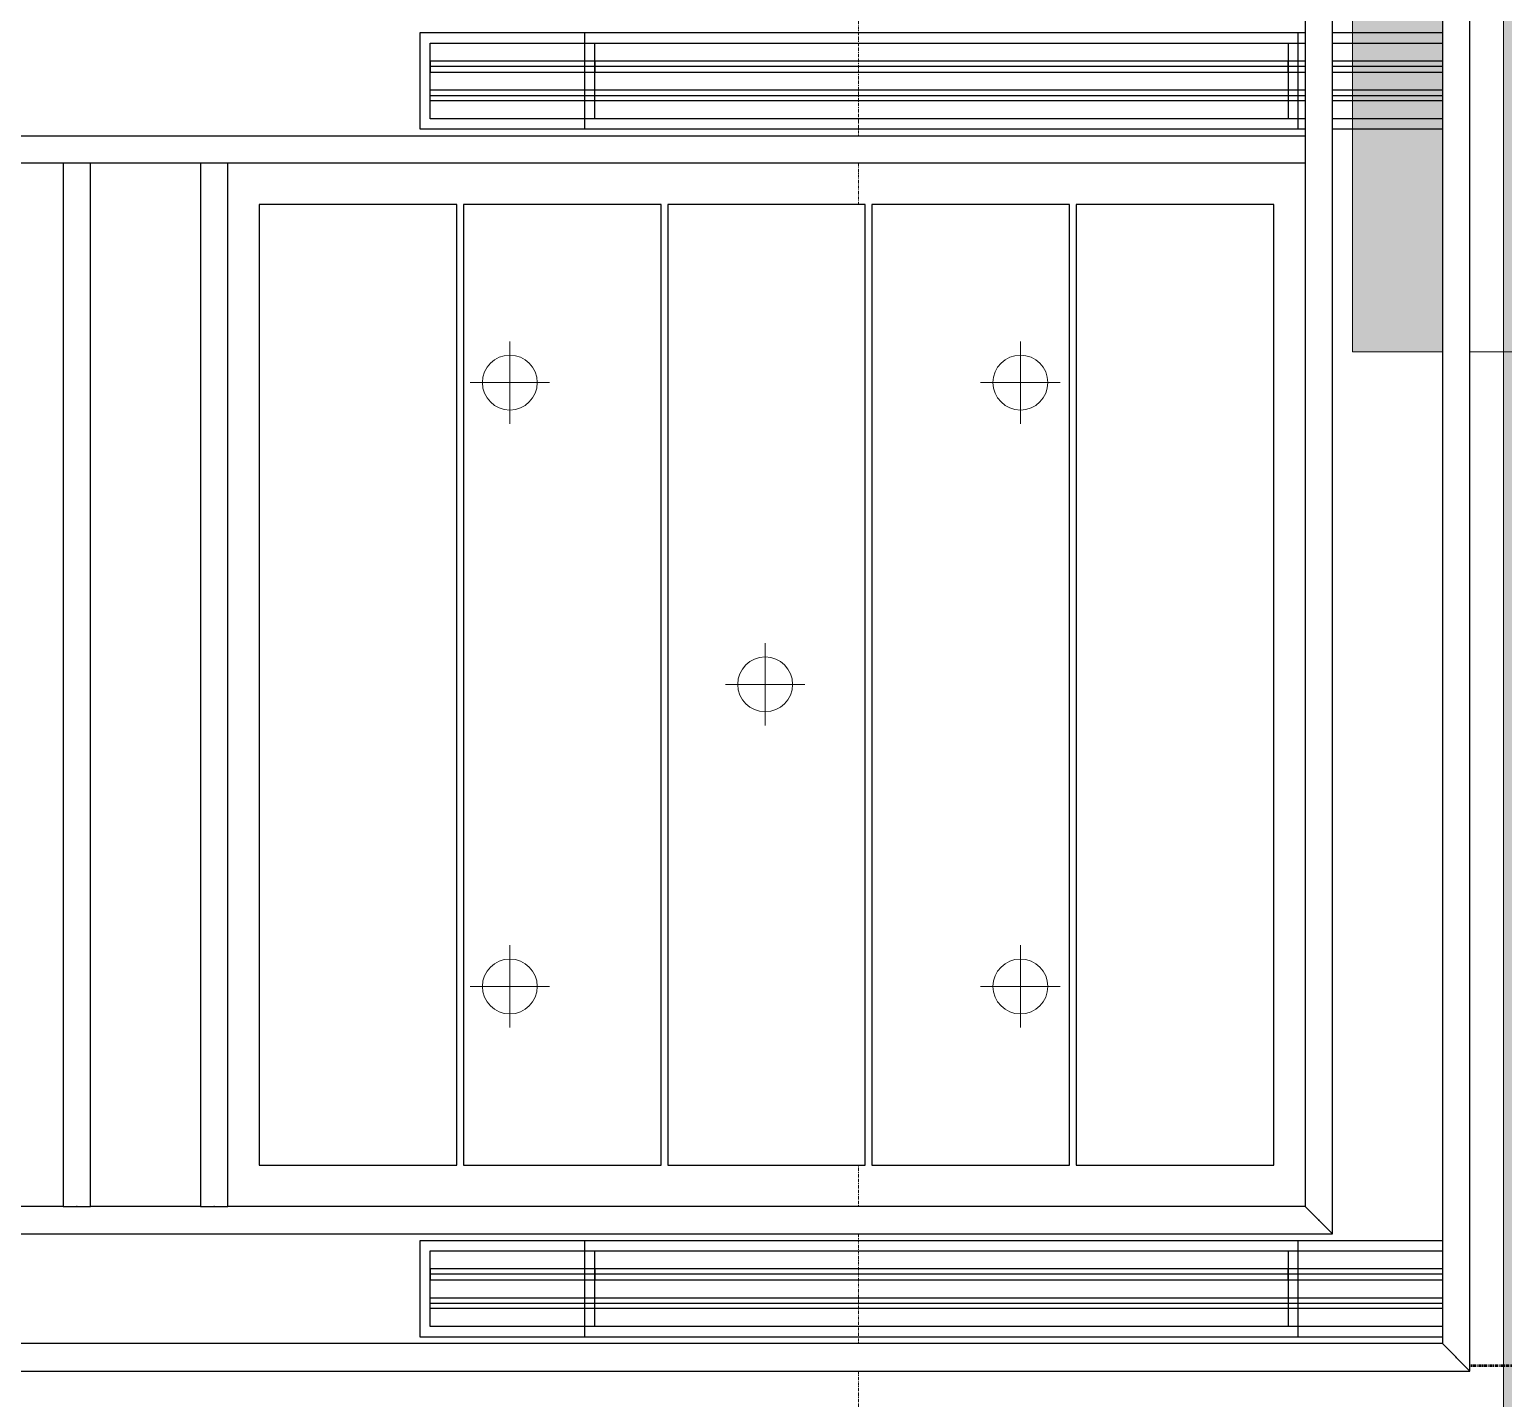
# Model space of a CAD drawing. Header units: millimetres. Extents: x -794334 to -714814, y -17806 to 22403.
# Drawn here: x -780392 to -777707, y 5080 to 7573 of the extents above; entities that cross this region are included whole.
import ezdxf
from ezdxf.xclip import XClip

# ---------------------------------------------------------------- set-up
doc = ezdxf.new("R2010")
doc.units = ezdxf.units.MM
doc.header["$XCLIPFRAME"] = 0
doc.linetypes.add('DPA_Grid _ Level 100', pattern=[10, 5.5, -1.6, 1.3, -1.6])
for name, color, linetype in [('000 - WIPEOUT', 250, 'Continuous'), ('001 - ASCESSORIES', 251, 'Continuous'), ('A04_TUBE SERIES', 2, 'Continuous'), ('A11_ALU.SOLID SHEET', 2, 'Continuous')]:
    doc.layers.add(name, color=color, linetype=linetype)
for name, color, linetype, lineweight in [('A-ANNO-NOTE', 3, 'Continuous', 25), ('A-DETL-GENF', 2, 'Continuous', 9), ('A-GENM', 1, 'Continuous', 9), ('E-LITE-EQPM', 2, 'Continuous', 9), ('G-ANNO-SECL', 3, 'Continuous', 9), ('S-GRID', 251, 'Continuous', 9)]:
    doc.layers.add(name, color=color, linetype=linetype, lineweight=lineweight)

# ---------------------------------------------------------------- blocks, each defined once
blk = doc.blocks.new('DPA_AN_Section Line - UP-Left-16261544-4252-01 ENLARGED CONCOURSE LEVEL - REFLECTED CEILING PLAN - SHEET 3')
at = {"layer": 'A-ANNO-NOTE', "lineweight": 9}
blk.add_hatch(color=256, dxfattribs=at).paths.add_polyline_path([(105, -9), (103, -9), (103, 0), (105, 0)])
blk.add_line((7.5, 0), (105, 0), dxfattribs=at)
at = {"layer": 'A-ANNO-NOTE', "lineweight": 18}
for p, q in [((105, 0), (103, 0)), ((103, 0), (103, -9)), ((105, -9), (105, 0))]:
    blk.add_line(p, q, dxfattribs=at)
blk = doc.blocks.new('*U804')
at = {"layer": 'S-GRID', "linetype": 'DPA_Grid _ Level 100'}
blk.add_line((0, -21385.5), (0, 16671.4), dxfattribs=at)
blk = doc.blocks.new('Curved Concourse Ceiling5 - Curved Concourse Ceiling-12515229-4252-01 ENLARGED CONCOURSE LEVEL - REFLECTED CEILING PLAN - SHEET 3')
at = {"layer": 'A-GENM'}
h = blk.add_hatch(color=256, dxfattribs=at)
h.paths.add_polyline_path([(-768763.3, 4129), (-768657.5, 4129), (-768657.5, 9894), (-777707.5, 9894), (-777707.4, 4129), (-769849.3, 4129)])
h.paths.add_polyline_path([(-768857.5, 4329), (-777507.5, 4329), (-777507.5, 9694), (-768857.5, 9694), (-768857.5, 4419.9)])
blk.add_line((-777707.5, 9894), (-777707.5, 4129), dxfattribs=at)
blk.add_line((-777707.5, 9894), (-777707.5, 4129), dxfattribs=at)
blk = doc.blocks.new('*U1029')
at = {"layer": 'A-GENM'}
blk.add_blockref('Curved Concourse Ceiling5 - Curved Concourse Ceiling-12515229-4252-01 ENLARGED CONCOURSE LEVEL - REFLECTED CEILING PLAN - SHEET 3', (778882.4, -3579), dxfattribs=at)
blk = doc.blocks.new('*U1050')
at = {"layer": '001 - ASCESSORIES', "color": 0, "linetype": 'ByBlock'}
blk.add_lwpolyline([(800, 87.5), (-800, 87.5), (-800, -87.5), (800, -87.5)], close=True, dxfattribs=at)
at = {"layer": '001 - ASCESSORIES', "linetype": 'ByBlock'}
for points in [[(-781.5, 69), (781.5, 69), (781.5, -69), (-781.5, -69)], [(781.5, 36.3), (-781.5, 36.3), (-781.5, 16.3), (781.5, 16.3)], [(-781.5, -16.3), (781.5, -16.3), (781.5, -36.3), (-781.5, -36.3)]]:
    blk.add_lwpolyline(points, close=True, dxfattribs=at)
for points in [[(781.5, 26.3), (-781.5, 26.3)], [(-781.5, -26.3), (781.5, -26.3)]]:
    blk.add_lwpolyline(points, dxfattribs=at)
blk = doc.blocks.new('*U1630')
for p in [(-33900, 3900.5), (-33900, 1700.5)]:
    blk.add_blockref('*U1050', p)
blk = doc.blocks.new('*U1525')
blk.add_attdef('EXTR.OVL-LENGTH_', (-25, -59.1), '', height=5)
blk.add_wipeout([(-25, 25), (25, -25), (25, 13600), (-25, 13550)]).dxf.layer = '000 - WIPEOUT'
at = {"layer": 'A04_TUBE SERIES', "color": 0}
blk.add_lwpolyline([(-25, 25), (25, -25), (25, 13600), (-25, 13550)], close=True, dxfattribs=at)
blk = doc.blocks.new('*U1527')
blk.add_attdef('EXTR.OVL-LENGTH_', (-25, -59.1), '', height=5)
blk.add_wipeout([(-25, 25), (25, -25), (25, 4675), (-25, 4625)]).dxf.layer = '000 - WIPEOUT'
blk.add_point((0, 0))
at = {"layer": 'A04_TUBE SERIES', "color": 0}
blk.add_lwpolyline([(-25, 25), (25, -25), (25, 4675), (-25, 4625)], close=True, dxfattribs=at)
blk = doc.blocks.new('*U1532')
blk.add_attdef('EXTR.OVL-LENGTH_', (-25, -59.1), '', height=5)
blk.add_wipeout([(-25, 25), (25, -25), (25, 13100), (-25, 13050)]).dxf.layer = '000 - WIPEOUT'
at = {"layer": 'A04_TUBE SERIES', "color": 0}
blk.add_lwpolyline([(-25, 25), (25, -25), (25, 13100), (-25, 13050)], close=True, dxfattribs=at)
blk = doc.blocks.new('*U1533')
blk.add_attdef('EXTR.OVL-LENGTH_', (-25, -59.1), '', height=5)
blk.add_wipeout([(-25, 25), (25, -25), (25, 4175), (-25, 4125)]).dxf.layer = '000 - WIPEOUT'
blk.add_point((0, 0))
at = {"layer": 'A04_TUBE SERIES', "color": 0}
blk.add_lwpolyline([(-25, 25), (25, -25), (25, 4175), (-25, 4125)], close=True, dxfattribs=at)
blk = doc.blocks.new('*U1538')
blk.add_attdef('EXTR.OVL-LENGTH_', (-25, -59.1), '', height=5)
blk.add_wipeout([(-25, 0), (25, 0), (25, 4625), (-25, 4625)]).dxf.layer = '000 - WIPEOUT'
at = {"layer": 'A04_TUBE SERIES', "color": 0}
blk.add_lwpolyline([(-25, 0), (25, 0), (25, 4625), (-25, 4625)], close=True, dxfattribs=at)
blk = doc.blocks.new('*U1539')
blk.add_attdef('EXTR.OVL-LENGTH_', (-25, -59.1), '', height=5)
blk.add_wipeout([(-25, 0), (25, 0), (25, 1900), (-25, 1900)]).dxf.layer = '000 - WIPEOUT'
blk.add_point((0, 0))
at = {"layer": 'A04_TUBE SERIES', "color": 0}
blk.add_lwpolyline([(-25, 0), (25, 0), (25, 1900), (-25, 1900)], close=True, dxfattribs=at)
blk = doc.blocks.new('*U1540')
blk.add_attdef('EXTR.OVL-LENGTH_', (-25, -59.1), '', height=5)
blk.add_wipeout([(-25, 0), (25, 0), (25, 1900), (-25, 1900)]).dxf.layer = '000 - WIPEOUT'
blk.add_point((0, 0))
at = {"layer": 'A04_TUBE SERIES', "color": 0}
blk.add_lwpolyline([(-25, 0), (25, 0), (25, 1900), (-25, 1900)], close=True, dxfattribs=at)
blk = doc.blocks.new('*U1541')
at = {"color": 6}
blk.add_point((-37.5, 0), dxfattribs=at)
at = {"color": 3}
blk.add_wipeout([(-875, -564), (875, -564), (875, -924), (-875, -924)], dxfattribs=at).dxf.layer = '000 - WIPEOUT'
at = {"layer": 'A11_ALU.SOLID SHEET', "color": 0, "linetype": 'ByBlock'}
blk.add_lwpolyline([(875, -924), (-875, -924), (-875, -564), (875, -564)], close=True, dxfattribs=at)
at = {"color": 3}
blk.add_wipeout([(-875, -192), (875, -192), (875, -552), (-875, -552)], dxfattribs=at).dxf.layer = '000 - WIPEOUT'
at = {"layer": 'A11_ALU.SOLID SHEET', "color": 0, "linetype": 'ByBlock'}
blk.add_lwpolyline([(875, -552), (-875, -552), (-875, -192), (875, -192)], close=True, dxfattribs=at)
at = {"color": 3}
blk.add_wipeout([(-875, 180), (875, 180), (875, -180), (-875, -180)], dxfattribs=at).dxf.layer = '000 - WIPEOUT'
at = {"layer": 'A11_ALU.SOLID SHEET', "color": 0, "linetype": 'ByBlock'}
blk.add_lwpolyline([(875, -180), (-875, -180), (-875, 180), (875, 180)], close=True, dxfattribs=at)
at = {"color": 3}
blk.add_wipeout([(-875, 552), (875, 552), (875, 192), (-875, 192)], dxfattribs=at).dxf.layer = '000 - WIPEOUT'
at = {"layer": 'A11_ALU.SOLID SHEET', "color": 0, "linetype": 'ByBlock'}
blk.add_lwpolyline([(875, 192), (-875, 192), (-875, 552), (875, 552)], close=True, dxfattribs=at)
at = {"color": 3}
blk.add_wipeout([(-875, 924), (875, 924), (875, 564), (-875, 564)], dxfattribs=at).dxf.layer = '000 - WIPEOUT'
at = {"layer": 'A11_ALU.SOLID SHEET', "color": 0, "linetype": 'ByBlock'}
blk.add_lwpolyline([(875, 564), (-875, 564), (-875, 924), (875, 924)], close=True, dxfattribs=at)
blk = doc.blocks.new('A$Cb9d11952')
at = {"layer": 'A04_TUBE SERIES', "color": 2, "rotation": 270}
for name, p in [('*U1532', (-6537.5, 275)), ('*U1525', (-6787.5, 25))]:
    blk.add_blockref(name, p, dxfattribs=at)
at = {"layer": 'A11_ALU.SOLID SHEET', "linetype": 'ByBlock', "xscale": -1, "rotation": 270}
blk.add_blockref('*U1541', (5531.3, 1250), dxfattribs=at)
at = {"layer": 'A04_TUBE SERIES', "color": 2}
for name, p in [('*U1527', (6787.5, 25)), ('*U1533', (6537.5, 275))]:
    blk.add_blockref(name, p, dxfattribs=at)
at = {"layer": 'A04_TUBE SERIES', "color": 2, "xscale": -1, "rotation": 270}
blk.add_blockref('*U1538', (1887.5, 2225), dxfattribs=at)
at = {"layer": 'A04_TUBE SERIES', "color": 2}
for name, p in [('*U1539', (4275, 300)), ('*U1540', (4525, 300))]:
    blk.add_blockref(name, p, dxfattribs=at)
blk = doc.blocks.new('*U1624')
at = {"layer": '001 - ASCESSORIES', "color": 0, "linetype": 'ByBlock'}
blk.add_lwpolyline([(800, 87.5), (-800, 87.5), (-800, -87.5), (800, -87.5)], close=True, dxfattribs=at)
at = {"layer": '001 - ASCESSORIES', "linetype": 'ByBlock'}
for points in [[(-781.5, 69), (781.5, 69), (781.5, -69), (-781.5, -69)], [(781.5, 36.3), (-781.5, 36.3), (-781.5, 16.3), (781.5, 16.3)], [(-781.5, -16.3), (781.5, -16.3), (781.5, -36.3), (-781.5, -36.3)]]:
    blk.add_lwpolyline(points, close=True, dxfattribs=at)
for points in [[(781.5, 26.3), (-781.5, 26.3)], [(-781.5, -26.3), (781.5, -26.3)]]:
    blk.add_lwpolyline(points, dxfattribs=at)
blk = doc.blocks.new('*U1629')
at = {"layer": 'A11_ALU.SOLID SHEET'}
blk.add_blockref('A$Cb9d11952', (-39900, 1550.5), dxfattribs=at)
for p in [(-34200, 3900.5), (-34200, 1700.5)]:
    blk.add_blockref('*U1624', p)
blk = doc.blocks.new('LGF_DL_SAA_LowPower_DL1a1 - LGF_DL_SAA_LowPower_DL1a-12437659-4150-01 CONCOURSE LEVEL - REFLECTED CEILING PLAN')
at = {"layer": 'A-DETL-GENF'}
for p, q in [((0, 75), (0, -75)), ((72.5, 0), (-72.5, 0))]:
    blk.add_line(p, q, dxfattribs=at)
blk.add_circle((0, 0), 50, dxfattribs=at)
blk = doc.blocks.new('LGF_DL_SAA_LowPower_DL1a1 - LGF_DL_SAA_LowPower_DL1a-12438006-4150-01 CONCOURSE LEVEL - REFLECTED CEILING PLAN')
at = {"layer": 'A-DETL-GENF'}
for p, q in [((0, -75), (0, 75)), ((72.5, 0), (-72.5, 0))]:
    blk.add_line(p, q, dxfattribs=at)
blk.add_circle((0, 0), 50, dxfattribs=at)
blk = doc.blocks.new('C-1-PP19-AR-4150-01-B_20250901-115810_EXDOWNLIGHT')
at = {"layer": 'E-LITE-EQPM'}
for name, p, rotation in [('LGF_DL_SAA_LowPower_DL1a1 - LGF_DL_SAA_LowPower_DL1a-12437659-4150-01 CONCOURSE LEVEL - REFLECTED CEILING PLAN', (-34835, 3351.1), 359.9999881697653), ('LGF_DL_SAA_LowPower_DL1a1 - LGF_DL_SAA_LowPower_DL1a-12437659-4150-01 CONCOURSE LEVEL - REFLECTED CEILING PLAN', (-33905, 3351.1), 359.9999881697653), ('LGF_DL_SAA_LowPower_DL1a1 - LGF_DL_SAA_LowPower_DL1a-12437659-4150-01 CONCOURSE LEVEL - REFLECTED CEILING PLAN', (-34370, 2801.4), 359.9999881697653), ('LGF_DL_SAA_LowPower_DL1a1 - LGF_DL_SAA_LowPower_DL1a-12438006-4150-01 CONCOURSE LEVEL - REFLECTED CEILING PLAN', (-34835, 2251.1), 1.18302346677688e-05), ('LGF_DL_SAA_LowPower_DL1a1 - LGF_DL_SAA_LowPower_DL1a-12438006-4150-01 CONCOURSE LEVEL - REFLECTED CEILING PLAN', (-33905, 2251.1), 1.18302346677688e-05)]:
    blk.add_blockref(name, p, dxfattribs=dict(at, rotation=rotation))

msp = doc.modelspace()

# ---------------------------------------------------------------- block references
at = {"layer": 'A11_ALU.SOLID SHEET'}
ref = msp.add_blockref('*U1630', (-744681.2, 3579), dxfattribs=at)
XClip(ref).set_block_clipping_path([(-45802.4668593339, -9620.0029952967), (23702.8690583039, 10334.9999958097)])

# ---------------------------------------------------------------- next in the draw order: linework, layer by layer
at = {"layer": 'G-ANNO-SECL', "linetype": 'DPA_Grid _ Level 100', "lineweight": 50}
msp.add_line((-792523.2, 5139.9), (-718679.1, 5139.9), dxfattribs=at)

# ---------------------------------------------------------------- next in the draw order: block references
for name in ['*U804', '*U1029']:
    msp.add_blockref(name, (-778882.4, 3579))
at = {"layer": 'A-ANNO-NOTE', "xscale": 100, "yscale": 100, "zscale": 100, "rotation": 180}
msp.add_blockref('DPA_AN_Section Line - UP-Left-16261544-4252-01 ENLARGED CONCOURSE LEVEL - REFLECTED CEILING PLAN - SHEET 3', (-767482.4, 6986), dxfattribs=at)

# ---------------------------------------------------------------- next in the draw order: block references
ref = msp.add_blockref('*U1629', (-744681.2, 3579))
XClip(ref).set_block_clipping_path([(-45802.4668593339, -9620.0029952967), (23702.8690583039, 10334.9999958097)])

# ---------------------------------------------------------------- next in the draw order: block references
ref = msp.add_blockref('C-1-PP19-AR-4150-01-B_20250901-115810_EXDOWNLIGHT', (-744682.4, 3579))
XClip(ref).set_block_clipping_path([(-45801.3280238605, -9620.0029952967), (23704.0078937773, 10334.9999958097)])

doc.saveas('drawing.dxf')
